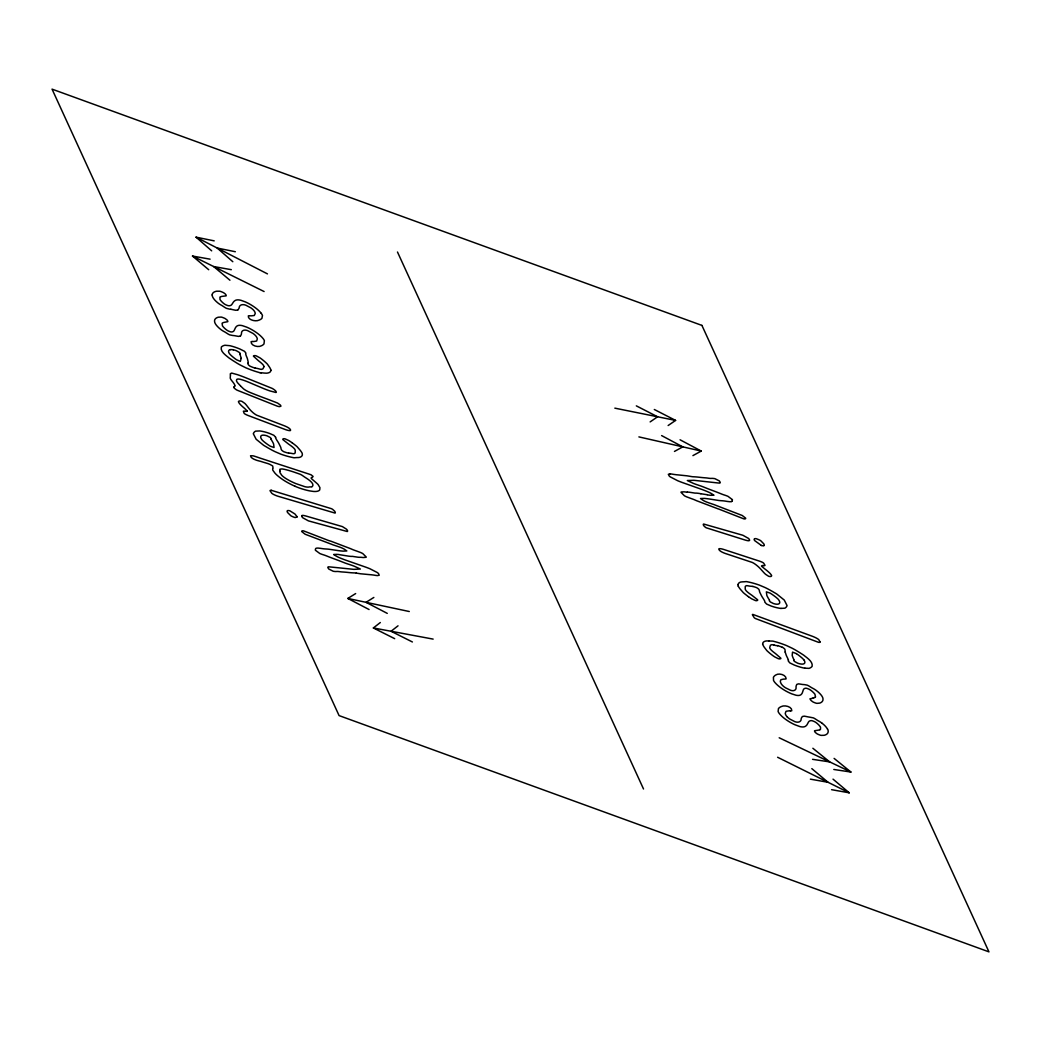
<?xml version="1.0" encoding="UTF-8"?>
<svg xmlns="http://www.w3.org/2000/svg" width="1041" height="1041" viewBox="0 0 1041 1041"><rect width="100%" height="100%" fill="white"/><g stroke="black" fill="none" stroke-linecap="round" stroke-linejoin="round"><path stroke-width="1.5" d="M263.907 366.64L263.894 366.328A7.235 2.472 29 0 0 262.918 364.649A12.427 4.255 29 0 0 260.966 362.762A26.441 9.044 29 0 0 258.558 360.824L253.457 356.204A3.93 1.34 29 0 1 253.757 355.71L254.967 355.606A4.437 1.522 29 0 1 256.346 355.931L259.912 357.818A19.753 6.753 29 0 1 262.944 360.108A32.948 11.269 29 0 1 266.171 362.932A25.7 8.783 29 0 1 267.368 364.09L269.723 367.486A29.512 10.098 29 0 1 270.972 370.245M212.13 294.915L212.416 293.809A29.799 10.189 29 0 1 214.498 291.87A32.518 11.126 29 0 1 216.645 291.207L219.69 291.22A5.114 1.757 29 0 1 221.59 291.818A20.299 6.949 29 0 1 223.594 292.716L225.129 293.835A5.426 1.848 29 0 1 226.144 295.319L226.196 295.67A2.889 0.989 29 0 1 226.092 295.878L223.112 296.243A28.823 9.863 29 0 0 220.64 296.75A10.514 3.591 29 0 0 219.924 297.153L220.015 299.561A13.364 4.567 29 0 0 223.477 303.282L224.336 303.946A3.982 1.366 29 0 0 225.923 304.844L227.459 305.468A4.255 1.457 29 0 0 228.708 305.742L229.384 305.742A15.472 5.296 29 0 0 231.258 305.078A42.915 14.678 29 0 0 232.377 303.647L233.509 301.942A45.218 15.459 29 0 1 235.097 300.563A18.1 6.194 29 0 1 237.452 299.873A12.193 4.164 29 0 1 241.018 300.329L245.403 301.929A18.881 6.454 29 0 1 251.61 305.221A18.855 6.454 29 0 1 261.278 313.367M273.002 467.734L272.69 465.978L270.048 464.455A7.43 2.537 29 0 0 268.084 463.661A52.063 17.814 29 0 0 265.117 462.751A51.829 17.723 29 0 1 262.124 461.827A21.38 7.313 29 0 0 259.209 460.994A21.028 7.196 29 0 1 256.281 460.161L254.004 459.237A5.179 1.77 29 0 1 252.768 458.534L252.026 458.027A3.67 1.249 29 0 1 251.154 457.272L250.53 455.75L252.924 455.815A8.914 3.045 29 0 1 254.655 456.27L256.58 456.908A33.364 11.412 29 0 1 258.168 457.441A29.655 10.137 29 0 0 259.769 458.001L308.448 473.902A25.114 8.588 29 0 1 311.155 474.852L313.081 476.427L312.456 477.299A6.454 2.212 29 0 1 311.975 477.416A3.852 1.314 29 0 0 311.545 477.546A10.553 3.604 29 0 0 311.259 477.819A2.342 0.807 29 0 0 311.48 478.665L316.438 482.972A16.617 5.686 29 0 1 318.104 484.533L319.938 487.656L319.717 489.921A22.069 7.547 29 0 1 316.087 491.456A26.572 9.083 29 0 1 313.107 491.404L309.489 490.858A44.75 15.303 29 0 1 301.213 488.632A28.771 9.837 29 0 1 295.058 486.264M738.056 584.561L738.264 586.135M272.898 468.528L272.885 468.593A20.924 7.157 29 0 0 272.69 469.465A6.61 2.264 29 0 0 273.002 470.467L274.889 473.056A17.255 5.895 29 0 0 277.596 475.698L278.389 476.362A23.123 7.912 29 0 0 284.583 480.786A26.793 9.161 29 0 0 289.645 483.662L291.779 484.742A32.232 11.022 29 0 0 295.058 486.264M810.275 698.797L812.865 698.147M731.758 501.489L732.018 501.215A30.345 10.384 29 0 0 732.265 500.552A15.654 5.348 29 0 0 732.357 499.615M769.507 600.436L769.429 600.8A3.526 1.21 29 0 0 769.598 601.164L769.728 601.321A2.303 0.794 29 0 0 770.457 602.01L773.385 603.507A9.603 3.279 29 0 0 776.417 604.183A10.983 3.761 29 0 0 778.733 603.91A12.466 4.268 29 0 0 779.319 600.891A12.609 4.32 29 0 0 778.069 599.096L776.326 597.534A28.601 9.785 29 0 0 773.346 595.283A22.199 7.586 29 0 0 770.106 593.11L766.358 591.822L766.827 595.387A48.081 16.448 29 0 0 768.375 598.367L769.481 600.228M394.682 638.667L373.368 627.957L380.316 622.531M398.026 625.823L391.065 631.262L412.392 641.972M240.328 336.022L238.636 336.399A42.694 14.6 29 0 1 236.112 335.97L235.136 335.788A10.696 3.657 29 0 0 233.848 335.592L233.171 335.514A28.302 9.681 29 0 0 232.585 335.462L229.762 334.877A6.259 2.134 29 0 1 228.903 334.486L227.628 333.758A11.503 3.93 29 0 0 226.027 332.73A3.084 1.054 29 0 0 225.337 332.274A8.848 3.032 29 0 0 224.427 331.767A8.692 2.98 29 0 1 221.551 330.023L220.653 329.359A16.695 5.712 29 0 1 214.563 321.383L214.615 320.16A29.76 10.176 29 0 1 216.346 318.026A32.414 11.087 29 0 1 218.298 317.219L221.173 317.076A5.114 1.744 29 0 1 223.021 317.622A21.171 7.248 29 0 1 225.025 318.468L226.834 319.795A5.348 1.835 29 0 1 227.732 321.083L227.836 321.461A2.824 0.963 29 0 1 227.745 321.682L224.986 322.216A28.628 9.785 29 0 0 222.722 322.866A10.553 3.604 29 0 0 222.097 323.335L222.462 325.872A13.338 4.567 29 0 0 226.157 329.62L227.055 330.27A3.982 1.366 29 0 0 228.656 331.142L230.178 331.728A4.268 1.457 29 0 0 231.388 331.962L232.013 331.923A15.381 5.257 29 0 0 233.704 331.129A42.291 14.47 29 0 0 234.589 329.568L235.474 327.72A45.205 15.459 29 0 1 236.788 326.184A18.191 6.22 29 0 1 238.936 325.352A12.219 4.177 29 0 1 242.358 325.651L246.678 327.134A18.92 6.467 29 0 1 254.42 331.22A18.712 6.402 29 0 1 262.97 338.416A14.626 5.01 29 0 1 264.375 340.654L263.985 343.92A46.845 16.018 29 0 1 261.694 345.664C258.389 347.798 250.725 345.716 251.089 341.708A9.551 3.266 29 0 1 252.39 341.513L252.768 341.5M650.144 421.904L657.6 416.777L636.324 405.86M668.14 425.522L675.596 420.408L654.308 409.49M369.061 609.519L347.824 598.445L355.658 593.565M373.849 597.443L366.029 602.323L387.265 613.383M674.464 451.43L682.792 446.862L661.621 435.593M692.929 455.62L701.244 451.052L680.072 439.796M237.712 309.984L235.826 310.283A42.59 14.561 29 0 1 233.21 309.75L232.351 309.567A10.462 3.578 29 0 0 230.881 309.281M239.898 353.901L240.107 353.602A3.526 1.21 29 0 0 240.029 353.276L239.846 352.964A2.277 0.781 29 0 0 239.352 352.457L236.502 350.791A9.642 3.292 29 0 0 233.236 349.789M781.036 608.399L784.849 608.191A34.808 11.906 29 0 0 787.061 605.563L784.263 600.058L776.755 594.008A17.45 5.973 29 0 0 774.439 592.641A7.183 2.459 29 0 1 773.164 591.861L768.141 589.076A42.98 14.704 29 0 0 765.187 587.592L759.331 585.094A48.237 16.5 29 0 0 747.386 581.789A5.712 1.952 29 0 0 746.098 581.607A13.741 4.698 29 0 0 745.122 581.698L744.003 581.776A25.023 8.562 29 0 1 742.78 581.815L740.75 582.036A23.318 7.977 29 0 0 738.069 584.561M790.444 710.899L789.872 710.886A8.081 2.772 29 0 1 789.039 710.834L786.046 711.276L785.265 713.306A15.173 5.192 29 0 0 785.838 715.063A9.889 3.383 29 0 0 787.334 717.028M670.222 473.876L668.322 474.293L669.246 476.023A4.372 1.496 29 0 0 670.248 476.882L677.6 480.682A46.481 15.901 29 0 0 682.128 482.451L702.48 489.66A47.964 16.409 29 0 1 708.348 492.029A11.048 3.774 29 0 1 711.172 493.447L713.97 495.204L712.122 495.243A12.687 4.333 29 0 0 711.198 495.308L708.96 495.139A8.432 2.876 29 0 1 707.763 494.865L707.268 494.735M804.901 668.166L804.68 668.153A3.683 1.262 29 0 1 804.003 668.049A34.21 11.698 29 0 1 799.228 666.8A29.721 10.163 29 0 1 794.179 664.991L789.82 662.896L788.323 661.074A5.309 1.822 29 0 1 788.388 660.71A8.653 2.954 29 0 0 788.336 659.916M804.966 668.166L809.026 668.361A34.9 11.932 29 0 0 812.149 666.279C813.034 661.542 806.944 657.847 803.678 655.166A16.903 5.778 29 0 0 802.676 654.516A19.454 6.649 29 0 0 801.336 653.657A7.053 2.407 29 0 1 800.113 652.85L795.22 649.896A42.733 14.613 29 0 0 792.305 648.296L786.41 645.511A48.159 16.474 29 0 0 773.957 641.399A5.739 1.965 29 0 0 772.565 641.1A14.236 4.867 29 0 0 771.459 641.074L770.34 641.035A26.663 9.122 29 0 1 768.831 640.944M261.304 372.795L262.631 372.899A26.676 9.122 29 0 1 264.076 373.055L266.509 373.185A23.318 7.977 29 0 0 270.543 371.52L270.894 370.219M768.831 640.944L766.514 640.931A22.733 7.768 29 0 0 764.341 641.529A23.943 8.185 29 0 0 762.884 642.857L762.689 644.054M763.652 565.64L763.248 565.601A10.449 3.578 29 0 0 762.441 565.536L761.583 565.836A2.329 0.794 29 0 0 761.674 566.304L764.745 568.88A17.19 5.882 29 0 1 766.397 570.182A21.666 7.404 29 0 1 769.364 572.732A11.126 3.8 29 0 1 771.446 575.244A3.683 1.262 29 0 1 771.628 575.816L771.225 576.337A7.183 2.459 29 0 1 770.509 576.519L769.624 576.493A4.138 1.418 29 0 1 768.583 576.246L765.577 574.294A17.671 6.038 29 0 1 764.549 573.318A20.469 7.001 29 0 1 763.587 572.316L761.088 569.544A26.91 9.2 29 0 0 758.03 566.46L756.703 565.341A12.375 4.229 29 0 0 754.322 563.597A6.155 2.108 29 0 0 752.24 562.426L726.202 553.773A14.587 4.984 29 0 1 723.924 552.94A10.033 3.435 29 0 1 722.103 552.107A4.268 1.457 29 0 1 720.242 550.975A2.993 1.028 29 0 1 719.682 550.494L719.24 549.999A4.776 1.64 29 0 1 718.915 549.466L718.837 549.01A2.746 0.937 29 0 1 719.097 548.75L719.253 548.711A7.066 2.42 29 0 1 720.346 548.698L720.893 548.763A12.414 4.242 29 0 1 723.82 549.492L759.696 561.203A11.308 3.865 29 0 1 762.142 562.179A3.253 1.119 29 0 1 763.626 563.09L765.005 565.328A5.53 1.887 29 0 1 763.99 565.679M812.566 759.331L829.677 761.895L812.865 748.258M833.802 769.468L850.913 772.032L834.101 758.395M230.881 309.294L229.996 309.164A27.274 9.33 29 0 0 229.41 309.086L226.652 308.409A6.142 2.108 29 0 1 225.793 308.006L224.531 307.251A11.841 4.047 29 0 0 222.969 306.21A3.188 1.093 29 0 0 222.201 305.69A9.213 3.149 29 0 0 221.395 305.234A8.744 2.993 29 0 1 218.558 303.438L217.699 302.775A16.708 5.712 29 0 1 212.221 294.954M356.295 573.097L360.017 573.695A14.301 4.893 29 0 0 361.656 573.877L368.839 574.567A121.303 41.484 29 0 0 371.116 574.749L374.109 575.126A29.473 10.085 29 0 0 377.415 575.582L379.223 575.244L378.573 573.682A4.398 1.509 29 0 0 377.297 572.537L369.932 568.763A46.637 15.953 29 0 0 365.417 567.033L345.144 559.954A47.574 16.266 29 0 1 339.288 557.625A11.074 3.787 29 0 1 336.451 556.232L333.654 554.489L335.462 554.424A12.375 4.229 29 0 0 336.373 554.346L338.585 554.489A7.118 2.433 29 0 1 339.652 554.71L347.707 556.011A35.628 12.18 29 0 0 350.999 556.388L351.064 556.401A11.555 3.956 29 0 0 351.468 556.401A7.404 2.537 29 0 0 351.819 556.388A7.183 2.459 29 0 1 352.431 556.375L356.738 557.026A26.611 9.096 29 0 0 358.533 557.26A15.927 5.452 29 0 0 360.017 557.299A15.68 5.361 29 0 1 362.489 557.469A27.326 9.343 29 0 0 363.66 557.521L366.12 557.273A2.798 0.963 29 0 0 366.224 556.987L362.762 553.565A10.501 3.591 29 0 0 360.576 552.498L356.582 551.027A78.765 26.936 29 0 1 353.953 550.077A11.152 3.813 29 0 1 351.754 549.18A11.646 3.982 29 0 0 349.555 548.282L332.287 541.723A67.912 23.227 29 0 0 330.947 541.229L329.424 540.773A8.38 2.863 29 0 1 328.657 540.552L303.595 530.884A5.387 1.835 29 0 0 302.111 530.871L301.708 531.222A2.42 0.833 29 0 0 301.812 531.639L305.143 534.241L331.637 544.3A11.035 3.774 29 0 0 334.187 545.237L337.193 546.239A53.377 18.257 29 0 1 340.238 547.306A9.642 3.292 29 0 1 343.244 548.62A3.761 1.288 29 0 1 344.74 549.492L346.822 550.949L342.996 551.131A99.389 33.989 29 0 1 337.961 550.572L328.865 549.219A53.572 18.322 29 0 0 326.197 548.997A51.347 17.567 29 0 1 323.53 548.789L322.124 548.594A51.49 17.606 29 0 1 321.318 548.477A30.801 10.527 29 0 0 319.301 548.217A13.858 4.737 29 0 0 317.687 548.073A12.388 4.242 29 0 0 315.983 548.334L315.67 548.607A31.295 10.709 29 0 0 315.449 549.284A15.524 5.309 29 0 0 315.384 550.234L319.795 553.5A17.424 5.96 29 0 0 323.231 554.749A18.387 6.285 29 0 1 326.406 555.868A120.717 41.289 29 0 0 334.812 559.095A124.373 42.538 29 0 1 343.231 562.309A27.964 9.564 29 0 0 346.809 563.649L350.336 564.808A30.358 10.384 29 0 1 354.369 566.265L360.342 569.024L353.849 569.349L330.478 566.981A65.986 22.564 29 0 0 328.266 566.825L327.915 567.163A13.026 4.45 29 0 0 327.824 567.553L328.774 569.024L333.12 571.21A5.504 1.887 29 0 0 334.2 571.405L335.28 571.509A11.802 4.034 29 0 0 336.451 571.496A31.191 10.67 29 0 1 337.349 571.457A30.723 10.514 29 0 1 340.017 571.717A29.955 10.241 29 0 0 342.684 571.99A145.701 49.825 29 0 1 348.696 572.511A82.59 28.25 29 0 0 354.46 572.914A13.819 4.724 29 0 1 356.295 573.097M208.721 269.723L192.481 256.047L210.1 259.17M231.31 269.671L213.678 266.561L229.931 280.224M810.379 779.149L828.024 782.285L811.811 768.622M831.577 789.677L849.235 792.813L833.021 779.149M271.35 490.324L331.35 508.659A3.162 1.08 29 0 1 332.665 509.387L334.525 511.053A7.938 2.72 29 0 1 335.059 511.847L335.306 512.692A4.671 1.601 29 0 1 335.098 513.096L278.676 496.453A14.288 4.893 29 0 1 275.657 495.399L274.889 495.074A6.806 2.329 29 0 1 272.716 493.941A3.019 1.028 29 0 1 271.792 493.278L270.074 490.805A2.889 0.989 29 0 1 270.087 490.519L270.582 490.285A3.982 1.366 29 0 1 271.35 490.324M373.368 627.957L433.147 639.109M700.866 493.746L707.138 494.709M614.841 408.15L675.596 420.408M211.687 250.842L196.059 237.166L214.199 240.861M235.331 251.727L217.192 248.044L232.82 261.72M347.824 598.445L409.282 611.522M638.888 436.895L701.244 451.052M774.166 645.121L773.476 644.939A9.33 3.188 29 0 0 771.771 644.704L770.522 645.186A27.17 9.291 29 0 0 770.288 645.654L769.793 647.294A14.262 4.88 29 0 0 769.741 647.71L769.793 648.023A7.261 2.485 29 0 0 770.913 649.753A12.544 4.294 29 0 0 772.982 651.653A26.767 9.161 29 0 0 775.48 653.579L780.841 658.198A3.917 1.34 29 0 1 780.62 658.732L779.488 658.914A4.437 1.522 29 0 1 778.148 658.628L774.556 656.806A19.584 6.701 29 0 1 771.433 654.555A30.007 10.267 29 0 1 766.801 650.56L764.172 647.099A27.886 9.538 29 0 1 762.585 644.015M761.361 545.458L754.634 540.578A5.96 2.043 29 0 1 754.439 538.913M782.259 647.268L782.845 647.502A11.087 3.787 29 0 1 784.12 648.478A2.381 0.807 29 0 1 784.81 649.22L784.914 649.454A14.262 4.88 29 0 1 785.07 650.807A14.262 4.88 29 0 0 785.226 652.16M779.188 737.783L850.913 772.032M192.481 256.047L264.102 291.545M777.614 757.262L849.235 792.813M196.059 237.166L267.459 273.887M796.391 653.631L792.539 652.121L792.188 655.296A48.094 16.448 29 0 0 793.164 658.068L793.932 659.786M822.312 723.417L821.427 722.753A8.731 2.98 29 0 0 818.564 720.984A8.862 3.032 29 0 1 817.745 720.528A3.188 1.093 29 0 1 816.977 720.021A11.646 3.982 29 0 1 815.389 718.98L814.114 718.238A6.233 2.134 29 0 0 813.255 717.848L809.104 717.054A9.187 3.149 29 0 1 807.959 716.872L806.814 716.637A42.85 14.652 29 0 0 804.251 716.156L802.507 716.494A8.419 2.876 29 0 0 802.117 716.885L801.479 717.939A17.593 6.025 29 0 0 801.297 718.355L800.984 720.164A25.27 8.64 29 0 1 799.761 721.608L799.28 721.855A12.921 4.424 29 0 1 797.393 722.168L796.586 722.103A5.647 1.926 29 0 1 794.712 721.582L789.885 719.084A7.964 2.72 29 0 1 787.334 717.028M240.367 385.717L240.081 385.404A41.913 14.34 29 0 1 237.882 383.088A9.642 3.292 29 0 1 236.658 381.266A12.141 4.151 29 0 1 236.437 380.486L236.801 379.405A8.237 2.824 29 0 1 238.688 379.054A10.891 3.722 29 0 1 241.72 379.692A28.25 9.668 29 0 1 245.208 380.85A45.661 15.615 29 0 1 252.456 383.856L263.347 388.436A45.921 15.706 29 0 0 269.957 390.935L275.852 392.457A2.928 1.002 29 0 0 276.359 392.158L275.618 390.869A8.835 3.019 29 0 0 274.238 389.724A6.727 2.303 29 0 0 272.807 388.761A5.986 2.043 29 0 0 272.156 388.384L245.364 377.597A63.449 21.705 29 0 0 237.413 374.656L231.649 373.068L230.334 373.745A11.633 3.982 29 0 1 230.399 374.838M803.769 659.695L802.507 658.406A27.782 9.499 29 0 0 799.072 655.57A21.419 7.326 29 0 0 796.391 653.631M270.998 439.185L272.052 440.981A47.782 16.344 29 0 1 273.588 443.947L274.056 447.513L270.309 446.212A21.314 7.287 29 0 1 267.472 444.338A28.562 9.772 29 0 1 264.076 441.787L262.332 440.226A12.713 4.346 29 0 1 261.096 438.43A12.466 4.268 29 0 1 261.694 435.411A10.931 3.735 29 0 1 264.037 435.177A9.616 3.292 29 0 1 267.069 435.854L269.996 437.35A2.29 0.781 29 0 1 270.595 437.871L270.855 438.209A3.422 1.171 29 0 1 271.024 438.56L270.972 438.977M397.48 252.013L643.52 788.987M275.618 437.233L273.848 435.294L269.489 433.407A29.603 10.124 29 0 0 264.609 431.898A34.171 11.685 29 0 0 260.12 431A3.774 1.288 29 0 0 259.495 430.948L255.605 431.143A30.775 10.527 29 0 0 254.342 432.08A38.335 13.117 29 0 0 253.314 433.733L256.138 439.25L263.62 445.301A17.853 6.103 29 0 0 265.949 446.667A7.274 2.485 29 0 1 267.212 447.448L272.235 450.259A42.824 14.652 29 0 0 275.188 451.729L281.044 454.24A48.263 16.5 29 0 0 293.002 457.572A5.752 1.965 29 0 0 294.304 457.754A14.275 4.88 29 0 0 295.28 457.676L296.399 457.598A26.806 9.174 29 0 1 297.635 457.559A13.104 4.476 29 0 0 298.546 457.533L299.678 457.35A23.357 7.99 29 0 0 302.371 454.826L302.189 453.264A29.343 10.033 29 0 0 300.185 450.259L297.088 446.693A25.752 8.809 29 0 0 295.709 445.522A32.778 11.204 29 0 0 292.053 442.724M785.226 652.16L785.994 654.529A42.824 14.652 29 0 0 787.152 657.209A43.332 14.821 29 0 1 788.31 659.903M793.893 659.968L793.736 660.306A3.487 1.197 29 0 0 793.841 660.632L794.049 660.957A2.29 0.781 29 0 0 794.582 661.477L797.458 663.078A9.577 3.279 29 0 0 800.659 663.976A10.931 3.735 29 0 0 803.301 663.989A12.453 4.255 29 0 0 804.706 661.386A12.661 4.333 29 0 0 803.756 659.695M239.846 354.096L240.419 355.723A48.797 16.695 29 0 1 241.135 358.377M241.148 358.39L240.38 361.37L236.502 359.744A22.316 7.638 29 0 1 233.535 357.492A28.549 9.759 29 0 1 230.894 355.215L229.436 353.667A12.427 4.255 29 0 1 230.412 349.594M732.357 499.615L727.984 496.336A17.411 5.96 29 0 0 724.536 495.074A18.348 6.272 29 0 1 721.348 493.928A121.953 41.718 29 0 0 712.916 490.649A123.189 42.134 29 0 1 704.484 487.383A27.339 9.356 29 0 0 700.892 486.017L697.353 484.82A30.514 10.436 29 0 1 693.306 483.336L687.333 480.539L693.918 480.304L717.548 482.92A65.154 22.29 29 0 0 719.799 483.102L720.151 482.764A13.078 4.476 29 0 0 720.255 482.386L719.344 480.929L714.998 478.717A5.491 1.874 29 0 0 713.905 478.509L712.812 478.405A11.555 3.956 29 0 0 711.745 478.379A27.183 9.304 29 0 1 711.12 478.418L710.717 478.431A30.306 10.358 29 0 1 708.023 478.131A29.968 10.254 29 0 0 705.317 477.832A144.725 49.5 29 0 1 699.24 477.246A82.72 28.289 29 0 0 693.41 476.778A14.027 4.802 29 0 1 691.562 476.583L687.802 475.945A14.444 4.945 29 0 0 686.149 475.737L678.29 474.917A122.643 41.952 29 0 0 676.572 474.774L673.553 474.371A29.525 10.098 29 0 0 670.222 473.876M230.412 375.007L230.438 375.489A12.505 4.281 29 0 1 230.36 376.152L230.243 377.922A8.419 2.876 29 0 0 230.334 378.338A11.568 3.956 29 0 0 231.102 379.796A29.304 10.02 29 0 0 232.442 381.526A39.48 13.507 29 0 1 233.887 383.452A13.702 4.684 29 0 1 234.785 385.157A5.999 2.056 29 0 1 234.798 386.016M790.431 710.886A9.629 3.292 29 0 0 791.785 710.743C792.24 706.683 784.459 704.679 781.114 706.644A46.338 15.849 29 0 0 778.46 708.544L778.108 711.471A14.639 5.01 29 0 0 779.436 713.684A18.92 6.467 29 0 0 783.248 717.522A18.764 6.415 29 0 0 789.325 721.803A18.881 6.454 29 0 0 794.803 724.705L799.891 726.579A12.167 4.164 29 0 0 803.366 726.93A18.244 6.246 29 0 0 805.604 726.163A45.231 15.472 29 0 0 807.048 724.692L808.024 722.909A43.084 14.73 29 0 1 809.026 721.4A15.511 5.309 29 0 1 810.796 720.671L811.446 720.645A4.268 1.457 29 0 1 812.67 720.906L814.205 721.504A3.995 1.366 29 0 1 815.793 722.389L816.691 723.053A13.325 4.554 29 0 1 820.503 727.165L820.516 729.26A10.553 3.604 29 0 1 819.866 729.715M822.338 723.417A16.617 5.686 29 0 1 827.504 729.142M827.556 729.155A16.877 5.765 29 0 1 828.22 731.368L828.011 732.513A29.786 10.189 29 0 1 826.138 734.569A32.596 11.152 29 0 1 824.095 735.31L821.141 735.375A5.036 1.718 29 0 1 819.267 734.816A21.223 7.261 29 0 1 817.263 733.944L815.493 732.604A5.361 1.835 29 0 1 814.622 731.329L814.543 730.964A2.733 0.937 29 0 1 814.674 730.717L817.497 730.288A28.784 9.85 29 0 0 819.853 729.702M810.275 698.81A2.798 0.963 29 0 0 810.21 699.045L810.353 699.435A5.374 1.835 29 0 0 811.329 700.736L813.177 702.063A21.288 7.274 29 0 0 815.168 702.87A5.127 1.757 29 0 0 816.99 703.352L819.722 703.104A32.323 11.061 29 0 0 821.713 702.024A29.603 10.124 29 0 0 822.976 699.89L822.95 698.407A16.682 5.699 29 0 0 816.352 690.534L815.428 689.884A8.731 2.993 29 0 0 812.514 688.166A9.278 3.175 29 0 1 811.694 687.724A3.279 1.119 29 0 1 810.9 687.229A11.451 3.917 29 0 1 809.273 686.214L807.985 685.498A6.168 2.108 29 0 0 807.126 685.121L804.511 684.627A25.036 8.562 29 0 1 803.977 684.601L803.158 684.523A9.148 3.136 29 0 1 802.064 684.405L800.958 684.223A43.917 15.016 29 0 0 798.499 683.859L796.899 684.366A11.334 3.878 29 0 0 796.599 684.835L796.157 686.019A15.329 5.244 29 0 0 796.079 686.383L796.053 688.335A24.919 8.523 29 0 1 795.116 689.949L794.478 690.352A12.648 4.32 29 0 1 792.995 690.677L792.24 690.651A5.634 1.926 29 0 1 790.431 690.209L785.565 687.828A7.951 2.72 29 0 1 782.91 685.798A9.811 3.357 29 0 1 781.244 683.794A15.003 5.127 29 0 1 780.503 682.167A22.355 7.638 29 0 1 780.347 681.1L780.88 679.734L783.6 679.083A8.888 3.045 29 0 0 784.38 679.096L784.914 679.07A9.629 3.292 29 0 0 786.137 678.823C786.215 674.802 778.863 672.668 775.623 675.075A46.09 15.758 29 0 0 773.424 677.275L773.528 680.411A14.704 5.023 29 0 0 775.077 682.701A18.829 6.441 29 0 0 785.435 690.782A18.907 6.467 29 0 0 791.694 693.84L795.962 695.219A12.193 4.164 29 0 0 799.241 695.401A18.165 6.207 29 0 0 801.206 694.451A44.672 15.277 29 0 0 802.338 692.799L803.001 690.834A42.538 14.548 29 0 1 803.704 689.168A15.537 5.309 29 0 1 805.253 688.296L805.851 688.231A4.268 1.457 29 0 1 807.022 688.426L808.532 688.973A3.995 1.366 29 0 1 810.145 689.832L811.069 690.469A13.338 4.554 29 0 1 814.921 694.243L815.532 696.871A10.488 3.591 29 0 1 814.986 697.392M814.973 697.379A28.68 9.811 29 0 1 812.878 698.16M777.458 645.615A16.253 5.556 29 0 1 782.259 647.307M777.562 645.758A31.217 10.683 29 0 0 776.183 645.563L775.753 645.498A3.253 1.106 29 0 0 774.946 645.316A4.906 1.679 29 0 1 774.179 645.134M748.453 596.675A19.805 6.78 29 0 0 751.758 598.874L755.35 600.527A4.45 1.522 29 0 0 756.599 600.696L757.549 600.384A3.93 1.34 29 0 0 757.614 599.772L751.758 595.192A26.506 9.07 29 0 1 749.091 593.292A12.336 4.216 29 0 1 746.813 591.392A7.248 2.472 29 0 1 745.395 589.596L745.291 589.336A14.027 4.802 29 0 1 745.213 588.777L745.239 586.786A21.158 7.235 29 0 1 745.317 586.356L746.293 585.68A9.317 3.188 29 0 1 747.75 585.771L748.492 585.901A3.162 1.08 29 0 0 749.221 586.031A3.227 1.106 29 0 1 749.897 586.148L750.275 586.2A29.721 10.163 29 0 1 751.797 586.291A7.821 2.681 29 0 1 752.942 586.486M748.466 596.675A30.397 10.397 29 0 1 743.391 592.719L740.229 589.128A29.382 10.046 29 0 1 738.199 586.109M780.971 608.399A3.787 1.301 29 0 1 780.36 608.373A34.275 11.724 29 0 1 775.87 607.463A29.577 10.124 29 0 1 770.991 605.966L766.644 604.079L764.875 602.205A5.374 1.835 29 0 1 764.849 601.802A8.875 3.032 29 0 0 764.601 600.917A43.084 14.743 29 0 0 762.897 598.041A43.149 14.756 29 0 1 761.205 595.166L759.943 592.615A14.184 4.854 29 0 1 759.462 591.119A14.184 4.854 29 0 0 758.993 589.635L758.85 589.388A2.368 0.807 29 0 0 758.056 588.62A11.048 3.774 29 0 0 756.69 587.671L756.13 587.475A21.067 7.209 29 0 0 752.903 586.447M754.53 538.965A4.19 1.431 29 0 1 756.169 538.691A11.633 3.982 29 0 1 758.147 539.433L758.993 539.798A4.945 1.692 29 0 1 760.711 540.695L763.691 543.727A6.311 2.16 29 0 1 763.964 545.627M763.86 545.575A5.049 1.731 29 0 1 761.361 545.471M687.333 492.12A15.667 5.361 29 0 1 684.822 491.912A27.222 9.304 29 0 0 683.625 491.846L681.23 491.99A2.785 0.95 29 0 0 681.022 492.341L684.418 495.763A10.592 3.617 29 0 0 686.618 496.843L690.612 498.34A81.458 27.86 29 0 1 693.254 499.303A11.113 3.8 29 0 1 695.453 500.214A11.451 3.917 29 0 0 697.665 501.124L717.848 508.776A8.159 2.785 29 0 1 718.628 509.01L743.742 518.834A5.374 1.835 29 0 0 745.239 518.86L745.668 518.535A2.433 0.833 29 0 0 745.577 518.106L742.272 515.503L715.714 505.275A11.022 3.774 29 0 0 713.15 504.312L710.131 503.297A52.011 17.788 29 0 1 707.073 502.204A9.499 3.253 29 0 1 704.067 500.877A3.774 1.288 29 0 1 702.584 499.992L700.502 498.522L704.393 498.392A99.155 33.911 29 0 1 709.481 499.016L718.667 500.461A54.626 18.686 29 0 0 721.361 500.708A50.645 17.32 29 0 1 724.068 500.942L725.213 501.098A49.304 16.864 29 0 1 726.293 501.281A31.321 10.709 29 0 0 728.336 501.554A13.754 4.698 29 0 0 729.962 501.723A12.271 4.19 29 0 0 731.693 501.489M687.32 492.12A15.979 5.465 29 0 1 688.83 492.172A26.845 9.174 29 0 1 690.638 492.419L694.985 493.109A7.339 2.511 29 0 0 695.609 493.109A9.083 3.11 29 0 1 696.429 493.122A33.234 11.373 29 0 1 700.853 493.733M261.252 313.354A14.678 5.023 29 0 1 262.475 315.527L261.916 318.364A46.481 15.901 29 0 1 259.04 320.134C255.657 321.916 247.68 319.912 248.331 315.878A9.655 3.305 29 0 1 249.723 315.774L250.295 315.787A9.72 3.331 29 0 1 251.154 315.852L254.277 315.501L255.214 313.562A15.081 5.153 29 0 0 254.746 311.845A9.746 3.331 29 0 0 253.327 309.906A7.925 2.707 29 0 0 250.842 307.85L246.014 305.299A5.66 1.939 29 0 0 244.128 304.74L243.308 304.662A12.973 4.437 29 0 0 241.343 304.909L240.822 305.13A25.244 8.64 29 0 0 239.469 306.496L239.014 308.24A17.619 6.025 29 0 1 238.857 308.565L238.194 309.528A11.165 3.813 29 0 1 237.725 309.997M252.924 341.5A8.367 2.863 29 0 1 253.757 341.539L256.646 341.019L257.296 338.924A15.042 5.14 29 0 0 256.659 337.141A9.798 3.357 29 0 0 255.084 335.15A7.834 2.681 29 0 0 252.885 333.367L247.654 330.648A5.647 1.926 29 0 0 245.806 330.153L245.025 330.101A12.726 4.346 29 0 0 243.451 330.361L242.735 330.726A25.205 8.614 29 0 0 241.616 332.235L241.408 334.044A16.018 5.478 29 0 1 241.317 334.369L240.783 335.488A8.38 2.863 29 0 1 240.341 336.035M230.451 349.659A10.957 3.748 29 0 1 233.236 349.802M261.304 372.795A14.119 4.828 29 0 1 260.146 372.717M260.146 372.73A5.83 1.991 29 0 1 258.702 372.366A48.263 16.5 29 0 1 246.066 367.902L240.172 364.975A42.421 14.509 29 0 1 237.296 363.335L232.481 360.303A7.079 2.42 29 0 0 231.297 359.483A19.259 6.584 29 0 1 229.97 358.611A16.227 5.556 29 0 1 228.994 357.948C225.975 355.358 219.976 351.572 221.343 347.043A34.769 11.893 29 0 1 224.908 345.248L229.501 345.664A3.826 1.301 29 0 1 230.191 345.781A34.275 11.724 29 0 1 235.084 347.2A29.512 10.098 29 0 1 240.185 349.151L244.544 351.337L245.91 353.133A5.439 1.861 29 0 1 245.793 353.472A9.239 3.162 29 0 0 245.715 353.849A8.172 2.798 29 0 0 245.78 354.239A43.097 14.743 29 0 0 246.678 356.829A43.41 14.847 29 0 1 247.589 359.418L248.109 361.682A14.197 4.854 29 0 1 248.122 362.971M248.109 362.958A14.145 4.841 29 0 0 248.122 364.259L248.2 364.467A2.368 0.807 29 0 0 248.838 365.209A10.983 3.761 29 0 0 250.061 366.198L250.66 366.445A16.227 5.556 29 0 0 255.331 368.176M255.253 368.059A29.773 10.189 29 0 0 256.867 368.345L257.387 368.449A3.279 1.119 29 0 0 258.129 368.631A4.671 1.601 29 0 1 258.923 368.839A3.032 1.041 29 0 0 259.743 369.074A9.304 3.175 29 0 0 261.408 369.373L262.826 368.917A28.888 9.876 29 0 0 263.087 368.54L263.815 367.018A14.392 4.919 29 0 0 263.907 366.64M240.588 385.925A8.588 2.941 29 0 1 241.187 386.588L243.503 388.827A8.25 2.824 29 0 0 246.314 390.661A12.271 4.19 29 0 0 249.28 392.106A43.657 14.925 29 0 0 252.208 393.329A219.937 75.225 29 0 0 264.908 398.209A219.95 75.225 29 0 1 277.609 403.075L280.224 404.949A3.696 1.262 29 0 1 280.823 405.834A3.917 1.34 29 0 1 280.862 406.237L279.509 406.628A8.536 2.915 29 0 1 277.205 406.12L237.686 390.414A3.552 1.21 29 0 1 236.19 389.672L234.42 388.306A2.642 0.911 29 0 1 234.004 387.681A4.645 1.588 29 0 1 233.978 387.057M233.991 387.057A25.908 8.862 29 0 1 234.082 386.888L234.303 386.575A26.337 9.005 29 0 0 234.785 386.003M292.04 442.724A19.74 6.753 29 0 0 288.747 440.538L285.156 438.873A4.45 1.522 29 0 0 283.907 438.69A5.179 1.77 29 0 0 283.23 438.821L282.944 439.003A3.93 1.34 29 0 0 282.879 439.614L288.721 444.208A26.506 9.07 29 0 1 291.389 446.095A12.466 4.268 29 0 1 293.653 447.994A7.261 2.485 29 0 1 295.071 449.803L295.189 450.154A14.223 4.867 29 0 1 295.241 450.61L295.215 452.484A24.997 8.549 29 0 1 295.11 453.03L294.135 453.694A9.265 3.162 29 0 1 292.664 453.603A3.123 1.067 29 0 1 291.935 453.473A4.502 1.535 29 0 0 291.194 453.329A3.188 1.093 29 0 1 290.517 453.212L290.088 453.16A29.148 9.968 29 0 1 288.617 453.069M275.618 437.233A5.426 1.861 29 0 1 275.631 437.571A8.627 2.954 29 0 0 275.878 438.456A43.592 14.912 29 0 0 277.57 441.332A43.136 14.756 29 0 1 279.235 444.195L280.484 446.745A14.21 4.854 29 0 1 280.953 448.229A14.314 4.893 29 0 0 281.421 449.725L281.564 449.959A2.368 0.807 29 0 0 282.345 450.727A11.035 3.774 29 0 0 283.712 451.677L284.284 451.885A33.065 11.308 29 0 0 285.741 452.38A10.189 3.487 29 0 0 288.643 453.095M749.52 540.084L749.494 540.318A4.346 1.483 29 0 1 748.44 540.734A7.925 2.707 29 0 1 746.618 540.435A25.921 8.862 29 0 1 744.627 539.889L706.097 527.748A6.688 2.29 29 0 1 705.03 526.954L704.458 526.434A5.049 1.731 29 0 1 703.651 525.484A6.207 2.121 29 0 1 703.352 524.885L703.287 524.443A3.709 1.275 29 0 1 703.664 524.039L742.923 535.282L748.622 538.483A10.306 3.526 29 0 1 749.286 539.433L749.52 540.084M279.938 471.105L279.938 471.313A20.195 6.91 29 0 1 279.912 471.703A8.549 2.928 29 0 0 279.938 472.211A4.776 1.627 29 0 0 280.172 472.9L281.682 475.177A8.068 2.759 29 0 0 283.594 476.921L284.18 477.377A15.264 5.218 29 0 0 287.511 479.511L289.723 480.734A29.903 10.228 29 0 0 295.839 483.597L304.883 486.694A12.44 4.255 29 0 0 306.145 486.954L306.874 487.045A10.996 3.761 29 0 0 308.331 487.097A7.508 2.563 29 0 0 309.06 486.993A10.072 3.448 29 0 1 309.763 486.889L310.895 486.915A13.169 4.502 29 0 1 311.74 487.032C316.048 484.104 307.824 479.12 305.494 477.611A12.414 4.242 29 0 1 304.401 476.895L302.241 475.386A5.257 1.796 29 0 0 300.042 474.202L293.133 471.794A50.996 17.437 29 0 0 292.066 471.456L289.788 470.753A44.62 15.264 29 0 0 285.611 469.621A23.331 7.977 29 0 0 281.903 468.931L279.964 469.218A6.233 2.134 29 0 0 279.821 469.66A19.558 6.688 29 0 1 279.795 470.129A8.744 2.993 29 0 0 279.925 470.584A3.136 1.067 29 0 1 279.938 471L279.938 471.105M297.179 516.83L295.228 517.572A11.581 3.956 29 0 1 293.341 516.948L292.495 516.596A4.945 1.692 29 0 1 290.777 515.711L287.719 512.666A6.298 2.16 29 0 1 287.342 510.728A5.049 1.731 29 0 1 289.879 510.832L294.928 513.981L297.179 516.83M247.224 410.987L246.131 411.416A9.226 3.149 29 0 1 245.338 411.286L244.453 411.13A5.556 1.9 29 0 0 243.373 411.221L244.206 413.433A3.292 1.119 29 0 0 245.611 414.37A11.386 3.891 29 0 0 248.083 415.476L285.078 429.452A12.427 4.255 29 0 0 288.149 430.388L288.747 430.506A7.053 2.407 29 0 0 289.971 430.597L290.153 430.584A2.733 0.937 29 0 0 290.504 430.375L290.53 429.972A4.867 1.666 29 0 0 290.309 429.478L289.945 428.996A3.006 1.028 29 0 0 289.437 428.515A4.294 1.47 29 0 0 287.654 427.33A9.955 3.409 29 0 0 285.833 426.42A14.821 5.062 29 0 0 283.516 425.457L256.698 415.19A6.142 2.095 29 0 1 254.681 413.941A12.102 4.138 29 0 1 252.885 412.548L251.284 411.052A27.014 9.239 29 0 1 248.656 408.046L246.574 405.352A18.946 6.48 29 0 0 244.856 403.427L241.993 401.41A4.138 1.418 29 0 0 240.913 401.084L239.937 400.967A7.209 2.459 29 0 0 239.079 401.058L238.506 401.475A3.683 1.262 29 0 0 238.558 401.995A11.113 3.8 29 0 0 240.237 404.402A21.796 7.456 29 0 0 242.891 406.94A18.426 6.298 29 0 0 244.414 408.241L247.224 410.987M819.996 641.92L819.996 642.037A2.837 0.963 29 0 1 819.866 642.284L819.215 642.388A3.969 1.353 29 0 1 818.343 642.258L755.532 618.575A3.149 1.08 29 0 1 754.27 617.781L752.383 614.697A4.698 1.601 29 0 1 752.76 614.385L812.032 636.155A14.522 4.971 29 0 1 815.142 637.456L815.923 637.834A6.845 2.342 29 0 1 818.031 639.083A3.032 1.041 29 0 1 818.864 639.76L819.996 641.92M301.721 515.855L301.981 516.752A10.306 3.526 29 0 0 302.671 517.715L308.396 520.864L347.252 531.522A3.722 1.275 29 0 0 347.59 531.105L347.512 530.65A6.272 2.147 29 0 0 347.174 530.038A5.036 1.718 29 0 0 346.341 529.088L342.398 526.603L306.483 516.18A26.819 9.174 29 0 0 304.519 515.672A7.873 2.694 29 0 0 302.723 515.399A4.32 1.483 29 0 0 301.76 515.75L301.76 515.75M701.92 325.404L52.05 89.136L339.08 715.596L988.95 951.864L701.92 325.404"/></g></svg>
